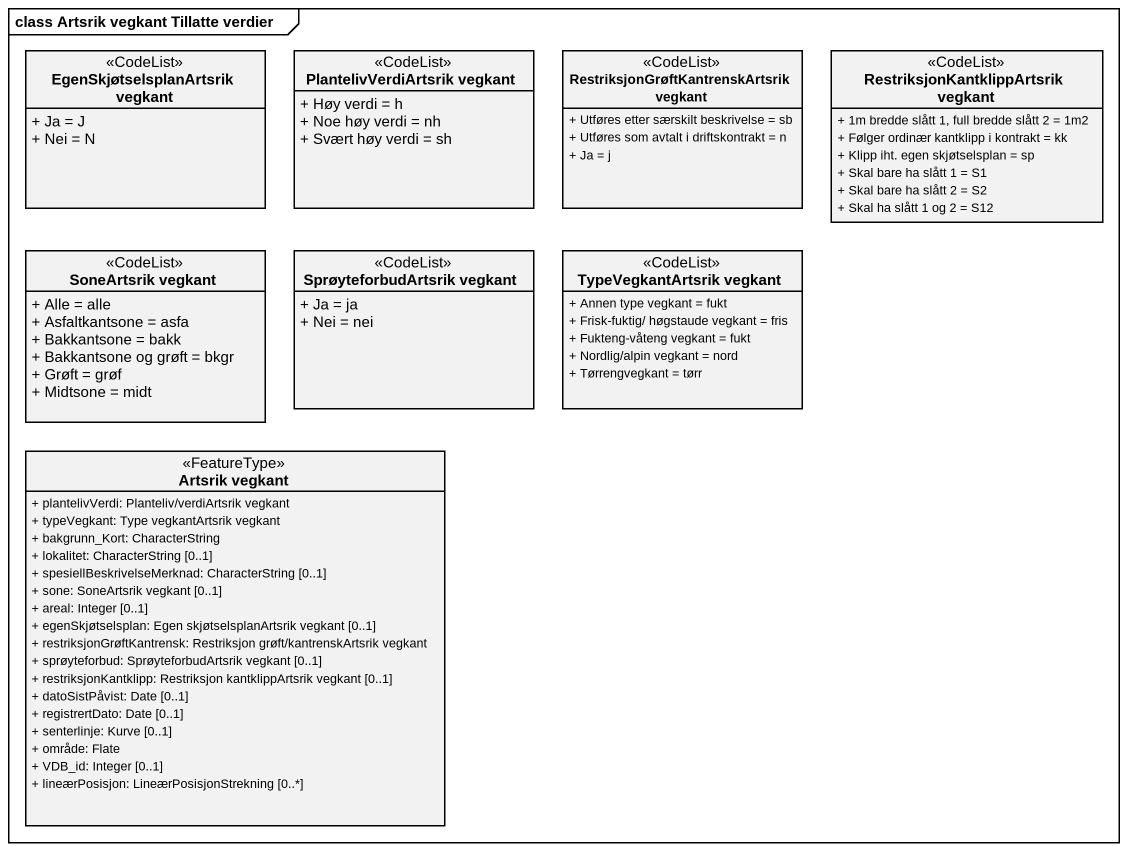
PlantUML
@startuml
mainframe class Artsrik vegkant Tillatte verdier
hide circle
hide empty members
skinparam classAttributeIconSize 0
class "EgenSkjøtselsplanArtsrik vegkant" as EgenSkjøtselsplanArtsrik <<CodeList>> {
  + Ja = J
  + Nei = N
}
class "PlantelivVerdiArtsrik vegkant" as PlantelivVerdiArtsrik <<CodeList>> {
  + Høy verdi = h
  + Noe høy verdi = nh
  + Svært høy verdi = sh
}
class "RestriksjonGrøftKantrenskArtsrik vegkant" as RestriksjonGrøftKantrenskArt <<CodeList>> {
  + Utføres etter særskilt beskrivelse = sb
  + Utføres som avtalt i driftskontrakt = n
  + Ja = j
}
class "RestriksjonKantklippArtsrik vegkant" as RestriksjonKantklippArtsrik <<CodeList>> {
  + 1m bredde slått 1, full bredde slått 2 = 1m2
  + Følger ordinær kantklipp i kontrakt = kk
  + Klipp iht. egen skjøtselsplan = sp
  + Skal bare ha slått 1 = S1
  + Skal bare ha slått 2 = S2
  + Skal ha slått 1 og 2 = S12
}
class "SoneArtsrik vegkant" as SoneArtsrik_vegkant <<CodeList>> {
  + Alle = alle
  + Asfaltkantsone = asfa
  + Bakkantsone = bakk
  + Bakkantsone og grøft = bkgr
  + Grøft = grøf
  + Midtsone = midt
}
class "SprøyteforbudArtsrik vegkant" as SprøyteforbudArtsrik_vegkant <<CodeList>> {
  + Ja = ja
  + Nei = nei
}
class "TypeVegkantArtsrik vegkant" as TypeVegkantArtsrik_vegkant <<CodeList>> {
  + Annen type vegkant = fukt
  + Frisk-fuktig/ høgstaude vegkant = fris
  + Fukteng-våteng vegkant = fukt
  + Nordlig/alpin vegkant = nord
  + Tørrengvegkant = tørr
}
class "Artsrik vegkant" as Artsrik_vegkant <<FeatureType>> {
  + plantelivVerdi: Planteliv/verdiArtsrik vegkant
  + typeVegkant: Type vegkantArtsrik vegkant
  + bakgrunn_Kort: CharacterString
  + lokalitet: CharacterString [0..1]
  + spesiellBeskrivelseMerknad: CharacterString [0..1]
  + sone: SoneArtsrik vegkant [0..1]
  + areal: Integer [0..1]
  + egenSkjøtselsplan: Egen skjøtselsplanArtsrik vegkant [0..1]
  + restriksjonGrøftKantrensk: Restriksjon grøft/kantrenskArtsrik vegkant
  + sprøyteforbud: SprøyteforbudArtsrik vegkant [0..1]
  + restriksjonKantklipp: Restriksjon kantklippArtsrik vegkant [0..1]
  + datoSistPåvist: Date [0..1]
  + registrertDato: Date [0..1]
  + senterlinje: Kurve [0..1]
  + område: Flate
  + VDB_id: Integer [0..1]
  + lineærPosisjon: LineærPosisjonStrekning [0..*]
}
@enduml
